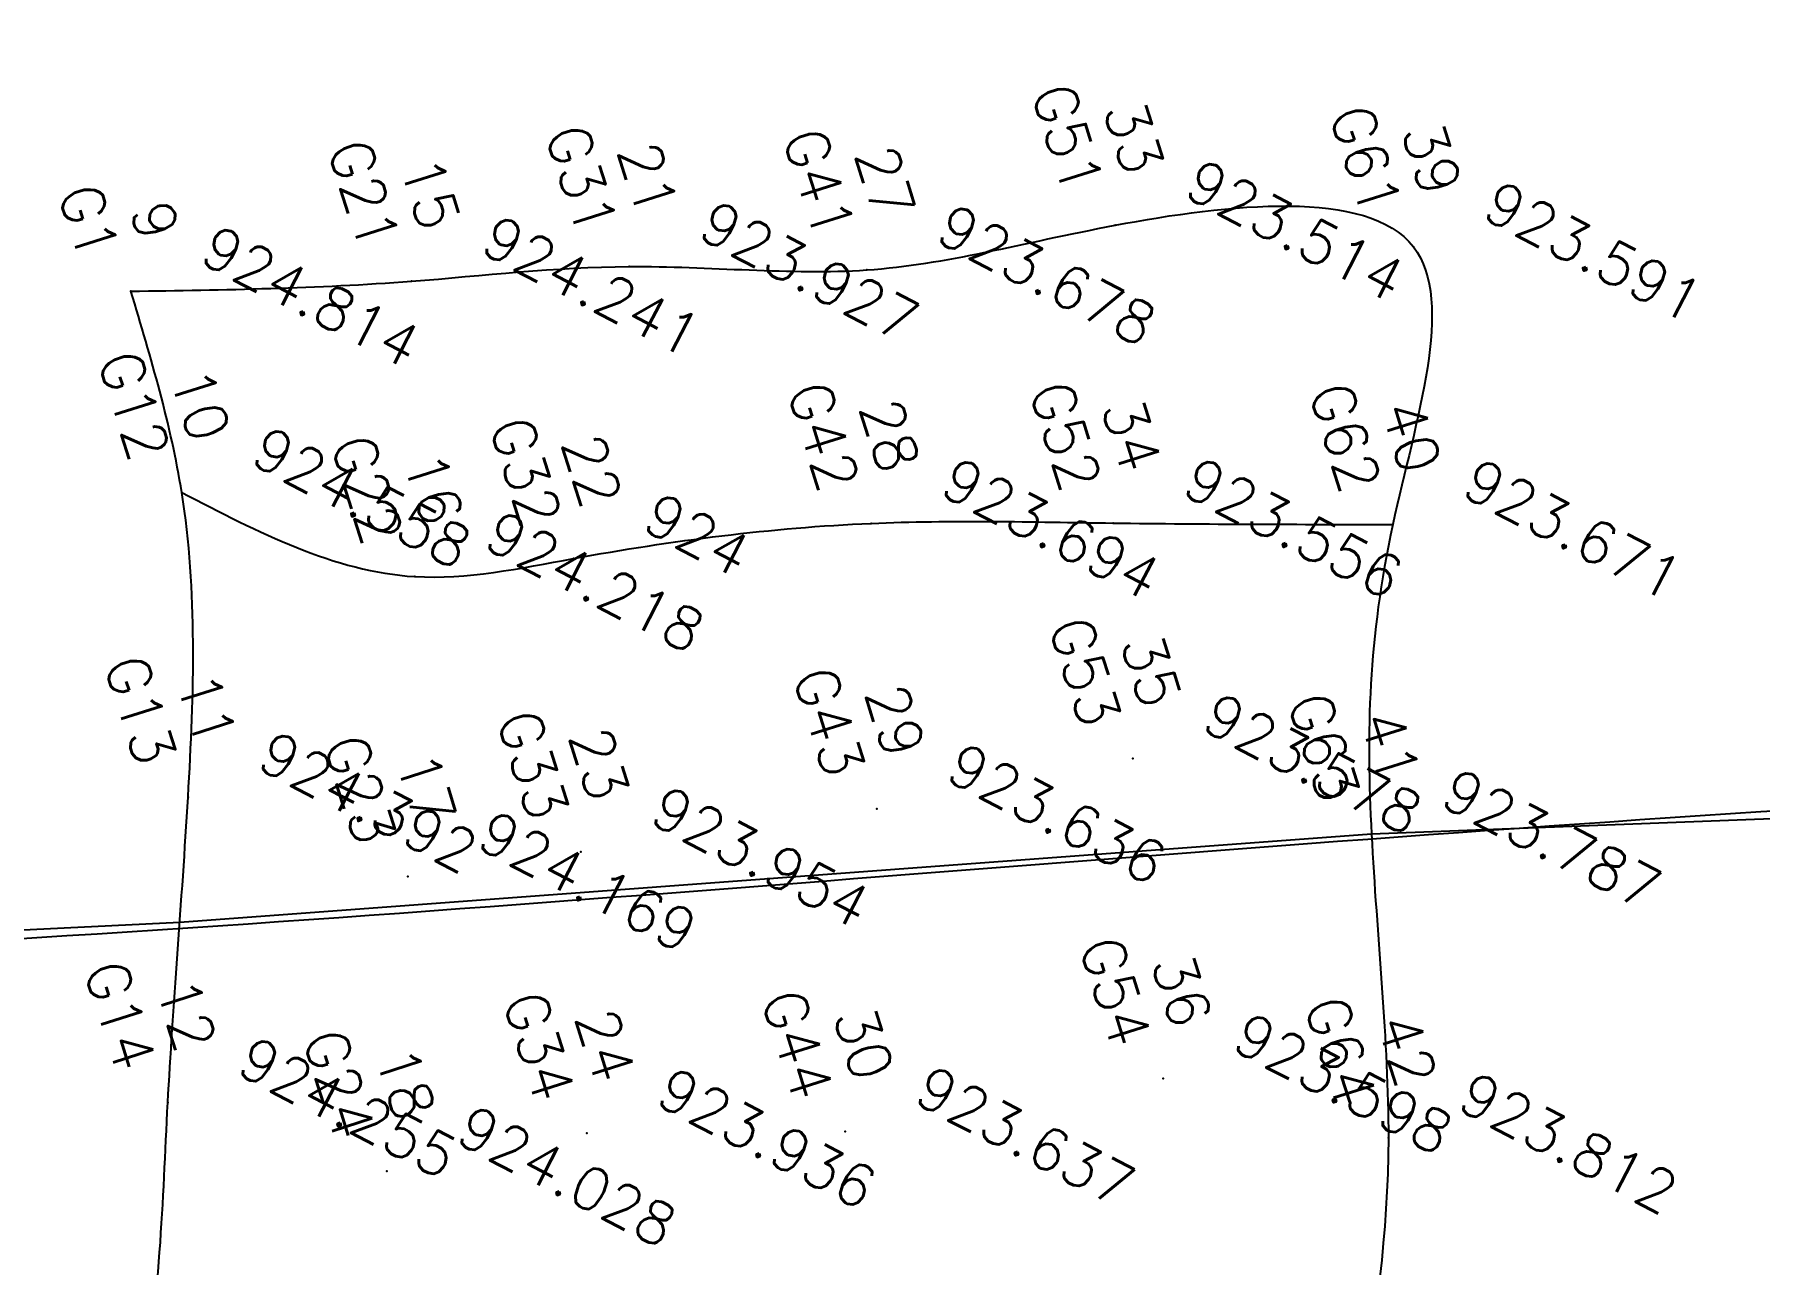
# Model space of a CAD drawing. Header units: millimetres. Extents: x 824502 to 1498685, y 1474633 to 1481826.
# Drawn here: x 1479298.4 to 1479430.4, y 1478454.1 to 1478548.3 of the extents above; entities that cross this region are included whole.
import ezdxf
from ezdxf.enums import TextEntityAlignment as Align

# ---------------------------------------------------------------- set-up
doc = ezdxf.new("R2010")
doc.units = ezdxf.units.MM
for name, color, linetype in [('Points', 7, 'Continuous'), ('Points-ELV', 6, 'Continuous'), ('Points-NUM', 4, 'Continuous'), ('Points-TXT', 3, 'Continuous')]:
    doc.layers.add(name, color=color, linetype=linetype)
doc.styles.add('ROMANS', font='romans.shx')

# ---------------------------------------------------------------- blocks, each defined once
blk = doc.blocks.new('POINTS')
at = {"layer": 'Points'}
blk.add_line((0, 0), (0, 0), dxfattribs=at)
blk.add_point((0, 0), dxfattribs=at)
at = {"layer": 'Points-ELV', "style": 'ROMANS'}
blk.add_attdef('ELEV', text='', height=1, rotation=45, dxfattribs=at).set_placement((0, 0), align=Align.BOTTOM_LEFT)
at = {"layer": 'Points-NUM', "style": 'ROMANS'}
blk.add_attdef('PTNUM', text='', height=1, dxfattribs=at).set_placement((0, 0), align=Align.BOTTOM_RIGHT)
at = {"layer": 'Points-TXT', "style": 'ROMANS'}
blk.add_attdef('DESC', text='', height=1, dxfattribs=at).set_placement((0, 0), align=Align.BOTTOM_RIGHT)

msp = doc.modelspace()

# ---------------------------------------------------------------- linework, layer by layer
at = {"color": 0}
msp.add_lwpolyline([(1480746.847, 1478573.166), (1480584.758, 1478542.724), (1480460.324, 1478548.08), (1480387.688, 1478520.003), (1480288.782, 1478446.309), (1480182.533, 1478486.447), (1479965.626, 1478478.688), (1479842.379, 1478518.948), (1479664.626, 1478493.642), (1479527.022, 1478491.918), (1479400.745, 1478487.045), (1479309.517, 1478480.299), (1479231.733, 1478476.426), (1479128.067, 1478476.359), (1479053.146, 1478472.394)], dxfattribs=at)
for points in [[(1479053.146, 1478472.394, 12010.774), (1479131.598, 1478476.438, 11982.219), (1479231.733, 1478476.426, 11956.996), (1479527.022, 1478491.918, 11913.086), (1479666.121, 1478493.858, 11875.155), (1479842.379, 1478518.948, 11820.59), (1479965.626, 1478478.688, 11807.96), (1480182.533, 1478486.447, 11798.725), (1480288.782, 1478446.309, 11802.91), (1480387.688, 1478520.003, 11813.9), (1480584.758, 1478542.724, 11915.966), (1480746.847, 1478573.166, 11985.357)], [(1479305.779, 1478528.641, 11945.541), (1479309.669, 1478513.223, 11942.235), (1479310.153, 1478489.902, 11940.091), (1479308.603, 1478466.505, 11938.322), (1479306.263, 1478441.192, 11936.694), (1479304.868, 1478411.952, 11934.951), (1479316.072, 1478418.925, 11932.652), (1479328.418, 1478415.354, 11930.314), (1479352.434, 1478413.945, 11928.971), (1479386.238, 1478408.142, 11928.946), (1479395.066, 1478390.346, 11930.702), (1479397.102, 1478416.321, 11929.565), (1479402.035, 1478463.789, 11932.6), (1479400.745, 1478487.045, 11932.278), (1479402.378, 1478510.78, 11930.779), (1479403.953, 1478532.044, 11929.746), (1479381.134, 1478533.696, 11928.752), (1479362.101, 1478530.275, 11930.87), (1479343.921, 1478530.536, 11934.086), (1479327.263, 1478529.411, 11938.141), (1479305.779, 1478528.641, 11945.541)]]:
    msp.add_spline(points, degree=3)
msp.add_open_spline([(1479309.669, 1478513.223, 11942.235), (1479315.513, 1478510.19, 11940.787), (1479325.119, 1478505.205, 11938.407), (1479343.173, 1478509.022, 11934.073), (1479360.807, 1478511.321, 11931.196), (1479381.924, 1478510.793, 11928.473), (1479395.256, 1478510.784, 11929.989), (1479402.378, 1478510.78, 11930.779)], degree=3, knots=[0, 0, 0, 0, 1.5076979, 2.4781782, 4.2817971, 5.7227096, 7.3844476, 7.3844476, 7.3844476, 7.3844476])

# ---------------------------------------------------------------- block references
at = {"layer": 'Points', "linetype": 'Continuous'}
ref = msp.add_blockref('POINTS', (1479381.134, 1478533.696, 11928.752), dxfattribs=dict(at, xscale=12.91481050348951, yscale=12.91481050348951, zscale=12.91481050348951, rotation=287.5583941117993))
ref.add_attrib('PTNUM', '33', dxfattribs={"layer": 'Points-NUM', "height": 3.2287, "rotation": 287.55839, "style": 'ROMANS'}).set_placement((1479380.929, 1478537.018, 11928.752), align=Align.BOTTOM_RIGHT)
ref.add_attrib('DESC', 'G51', dxfattribs={"layer": 'Points-TXT', "height": 3.2287, "rotation": 287.55839, "style": 'ROMANS'}).set_placement((1479376.312, 1478535.557, 11928.752), align=Align.BOTTOM_RIGHT)
ref.add_attrib('ELEV', '923.514', dxfattribs={"layer": 'Points-ELV', "height": 3.2287, "rotation": 332.55839, "style": 'ROMANS'}).set_placement((1479385.751, 1478535.157, 11928.752), align=Align.BOTTOM_LEFT)
ref = msp.add_blockref('POINTS', (1479381.134, 1478533.696, 11928.752), dxfattribs=dict(at, xscale=12.91481050348951, yscale=12.91481050348951, zscale=12.91481050348951, rotation=287.5583941117993))
ref.add_attrib('PTNUM', '33', dxfattribs={"layer": 'Points-NUM', "height": 3.2287, "rotation": 287.55839, "style": 'ROMANS'}).set_placement((1479380.929, 1478537.018, 11928.752), align=Align.BOTTOM_RIGHT)
ref.add_attrib('DESC', 'G51', dxfattribs={"layer": 'Points-TXT', "height": 3.2287, "rotation": 287.55839, "style": 'ROMANS'}).set_placement((1479376.312, 1478535.557, 11928.752), align=Align.BOTTOM_RIGHT)
ref.add_attrib('ELEV', '923.514', dxfattribs={"layer": 'Points-ELV', "height": 3.2287, "rotation": 332.55839, "style": 'ROMANS'}).set_placement((1479385.751, 1478535.157, 11928.752), align=Align.BOTTOM_LEFT)
ref = msp.add_blockref('POINTS', (1479403.953, 1478532.044, 11929.746), dxfattribs=dict(at, xscale=12.91481050348951, yscale=12.91481050348951, zscale=12.91481050348951, rotation=287.5583941117993))
ref.add_attrib('PTNUM', '39', dxfattribs={"layer": 'Points-NUM', "height": 3.2287, "rotation": 287.55839, "style": 'ROMANS'}).set_placement((1479403.749, 1478535.366, 11929.746), align=Align.BOTTOM_RIGHT)
ref.add_attrib('DESC', 'G61', dxfattribs={"layer": 'Points-TXT', "height": 3.2287, "rotation": 287.55839, "style": 'ROMANS'}).set_placement((1479399.131, 1478533.905, 11929.746), align=Align.BOTTOM_RIGHT)
ref.add_attrib('ELEV', '923.591', dxfattribs={"layer": 'Points-ELV', "height": 3.2287, "rotation": 332.55839, "style": 'ROMANS'}).set_placement((1479408.571, 1478533.505, 11929.746), align=Align.BOTTOM_LEFT)
ref = msp.add_blockref('POINTS', (1479403.953, 1478532.044, 11929.746), dxfattribs=dict(at, xscale=12.91481050348951, yscale=12.91481050348951, zscale=12.91481050348951, rotation=287.5583941117993))
ref.add_attrib('PTNUM', '39', dxfattribs={"layer": 'Points-NUM', "height": 3.2287, "rotation": 287.55839, "style": 'ROMANS'}).set_placement((1479403.749, 1478535.366, 11929.746), align=Align.BOTTOM_RIGHT)
ref.add_attrib('DESC', 'G61', dxfattribs={"layer": 'Points-TXT', "height": 3.2287, "rotation": 287.55839, "style": 'ROMANS'}).set_placement((1479399.131, 1478533.905, 11929.746), align=Align.BOTTOM_RIGHT)
ref.add_attrib('ELEV', '923.591', dxfattribs={"layer": 'Points-ELV', "height": 3.2287, "rotation": 332.55839, "style": 'ROMANS'}).set_placement((1479408.571, 1478533.505, 11929.746), align=Align.BOTTOM_LEFT)
ref = msp.add_blockref('POINTS', (1479343.921, 1478530.536, 11934.086), dxfattribs=dict(at, xscale=12.91481050348951, yscale=12.91481050348951, zscale=12.91481050348951, rotation=287.5583941117993))
ref.add_attrib('PTNUM', '21', dxfattribs={"layer": 'Points-NUM', "height": 3.2287, "rotation": 287.55839, "style": 'ROMANS'}).set_placement((1479343.716, 1478533.858, 11934.086), align=Align.BOTTOM_RIGHT)
ref.add_attrib('DESC', 'G31', dxfattribs={"layer": 'Points-TXT', "height": 3.2287, "rotation": 287.55839, "style": 'ROMANS'}).set_placement((1479339.099, 1478532.397, 11934.086), align=Align.BOTTOM_RIGHT)
ref.add_attrib('ELEV', '923.927', dxfattribs={"layer": 'Points-ELV', "height": 3.2287, "rotation": 332.55839, "style": 'ROMANS'}).set_placement((1479348.538, 1478531.997, 11934.086), align=Align.BOTTOM_LEFT)
ref = msp.add_blockref('POINTS', (1479343.921, 1478530.536, 11934.086), dxfattribs=dict(at, xscale=12.91481050348951, yscale=12.91481050348951, zscale=12.91481050348951, rotation=287.5583941117993))
ref.add_attrib('PTNUM', '21', dxfattribs={"layer": 'Points-NUM', "height": 3.2287, "rotation": 287.55839, "style": 'ROMANS'}).set_placement((1479343.716, 1478533.858, 11934.086), align=Align.BOTTOM_RIGHT)
ref.add_attrib('DESC', 'G31', dxfattribs={"layer": 'Points-TXT', "height": 3.2287, "rotation": 287.55839, "style": 'ROMANS'}).set_placement((1479339.099, 1478532.397, 11934.086), align=Align.BOTTOM_RIGHT)
ref.add_attrib('ELEV', '923.927', dxfattribs={"layer": 'Points-ELV', "height": 3.2287, "rotation": 332.55839, "style": 'ROMANS'}).set_placement((1479348.538, 1478531.997, 11934.086), align=Align.BOTTOM_LEFT)
ref = msp.add_blockref('POINTS', (1479362.101, 1478530.275, 11930.87), dxfattribs=dict(at, xscale=12.91481050348951, yscale=12.91481050348951, zscale=12.91481050348951, rotation=287.5583941117993))
ref.add_attrib('PTNUM', '27', dxfattribs={"layer": 'Points-NUM', "height": 3.2287, "rotation": 287.55839, "style": 'ROMANS'}).set_placement((1479361.896, 1478533.596, 11930.87), align=Align.BOTTOM_RIGHT)
ref.add_attrib('DESC', 'G41', dxfattribs={"layer": 'Points-TXT', "height": 3.2287, "rotation": 287.55839, "style": 'ROMANS'}).set_placement((1479357.279, 1478532.135, 11930.87), align=Align.BOTTOM_RIGHT)
ref.add_attrib('ELEV', '923.678', dxfattribs={"layer": 'Points-ELV', "height": 3.2287, "rotation": 332.55839, "style": 'ROMANS'}).set_placement((1479366.718, 1478531.736, 11930.87), align=Align.BOTTOM_LEFT)
ref = msp.add_blockref('POINTS', (1479362.101, 1478530.275, 11930.87), dxfattribs=dict(at, xscale=12.91481050348951, yscale=12.91481050348951, zscale=12.91481050348951, rotation=287.5583941117993))
ref.add_attrib('PTNUM', '27', dxfattribs={"layer": 'Points-NUM', "height": 3.2287, "rotation": 287.55839, "style": 'ROMANS'}).set_placement((1479361.896, 1478533.596, 11930.87), align=Align.BOTTOM_RIGHT)
ref.add_attrib('DESC', 'G41', dxfattribs={"layer": 'Points-TXT', "height": 3.2287, "rotation": 287.55839, "style": 'ROMANS'}).set_placement((1479357.279, 1478532.135, 11930.87), align=Align.BOTTOM_RIGHT)
ref.add_attrib('ELEV', '923.678', dxfattribs={"layer": 'Points-ELV', "height": 3.2287, "rotation": 332.55839, "style": 'ROMANS'}).set_placement((1479366.718, 1478531.736, 11930.87), align=Align.BOTTOM_LEFT)
ref = msp.add_blockref('POINTS', (1479327.263, 1478529.411, 11938.141), dxfattribs=dict(at, xscale=12.91481050348951, yscale=12.91481050348951, zscale=12.91481050348951, rotation=287.5583941117993))
ref.add_attrib('PTNUM', '15', dxfattribs={"layer": 'Points-NUM', "height": 3.2287, "rotation": 287.55839, "style": 'ROMANS'}).set_placement((1479327.059, 1478532.732, 11938.141), align=Align.BOTTOM_RIGHT)
ref.add_attrib('DESC', 'G21', dxfattribs={"layer": 'Points-TXT', "height": 3.2287, "rotation": 287.55839, "style": 'ROMANS'}).set_placement((1479322.441, 1478531.271, 11938.141), align=Align.BOTTOM_RIGHT)
ref.add_attrib('ELEV', '924.241', dxfattribs={"layer": 'Points-ELV', "height": 3.2287, "rotation": 332.55839, "style": 'ROMANS'}).set_placement((1479331.881, 1478530.872, 11938.141), align=Align.BOTTOM_LEFT)
ref = msp.add_blockref('POINTS', (1479327.263, 1478529.411, 11938.141), dxfattribs=dict(at, xscale=12.91481050348951, yscale=12.91481050348951, zscale=12.91481050348951, rotation=287.5583941117993))
ref.add_attrib('PTNUM', '15', dxfattribs={"layer": 'Points-NUM', "height": 3.2287, "rotation": 287.55839, "style": 'ROMANS'}).set_placement((1479327.059, 1478532.732, 11938.141), align=Align.BOTTOM_RIGHT)
ref.add_attrib('DESC', 'G21', dxfattribs={"layer": 'Points-TXT', "height": 3.2287, "rotation": 287.55839, "style": 'ROMANS'}).set_placement((1479322.441, 1478531.271, 11938.141), align=Align.BOTTOM_RIGHT)
ref.add_attrib('ELEV', '924.241', dxfattribs={"layer": 'Points-ELV', "height": 3.2287, "rotation": 332.55839, "style": 'ROMANS'}).set_placement((1479331.881, 1478530.872, 11938.141), align=Align.BOTTOM_LEFT)
ref = msp.add_blockref('POINTS', (1479305.779, 1478528.641, 11945.541), dxfattribs=dict(at, xscale=12.91481050348951, yscale=12.91481050348951, zscale=12.91481050348951, rotation=287.5583941117993))
ref.add_attrib('PTNUM', '9', dxfattribs={"layer": 'Points-NUM', "height": 3.229, "rotation": 287.55839, "style": 'ROMANS'}).set_placement((1479305.575, 1478531.962, 11945.541), align=Align.BOTTOM_RIGHT)
ref.add_attrib('DESC', 'G1', dxfattribs={"layer": 'Points-TXT', "height": 3.2287, "rotation": 287.55839, "style": 'ROMANS'}).set_placement((1479300.957, 1478530.501, 11945.541), align=Align.BOTTOM_RIGHT)
ref.add_attrib('ELEV', '924.814', dxfattribs={"layer": 'Points-ELV', "height": 3.2287, "rotation": 332.55839, "style": 'ROMANS'}).set_placement((1479310.397, 1478530.102, 11945.541), align=Align.BOTTOM_LEFT)
ref = msp.add_blockref('POINTS', (1479305.779, 1478528.641, 11945.541), dxfattribs=dict(at, xscale=12.91481050348951, yscale=12.91481050348951, zscale=12.91481050348951, rotation=287.5583941117993))
ref.add_attrib('PTNUM', '9', dxfattribs={"layer": 'Points-NUM', "height": 3.229, "rotation": 287.55839, "style": 'ROMANS'}).set_placement((1479305.575, 1478531.962, 11945.541), align=Align.BOTTOM_RIGHT)
ref.add_attrib('DESC', 'G1', dxfattribs={"layer": 'Points-TXT', "height": 3.2287, "rotation": 287.55839, "style": 'ROMANS'}).set_placement((1479300.957, 1478530.501, 11945.541), align=Align.BOTTOM_RIGHT)
ref.add_attrib('ELEV', '924.814', dxfattribs={"layer": 'Points-ELV', "height": 3.2287, "rotation": 332.55839, "style": 'ROMANS'}).set_placement((1479310.397, 1478530.102, 11945.541), align=Align.BOTTOM_LEFT)
ref = msp.add_blockref('POINTS', (1479309.669, 1478513.223, 11942.235), dxfattribs=dict(at, xscale=12.91481050348951, yscale=12.91481050348951, zscale=12.91481050348951, rotation=287.5583941117993))
ref.add_attrib('PTNUM', '10', dxfattribs={"layer": 'Points-NUM', "height": 3.2287, "rotation": 287.55839, "style": 'ROMANS'}).set_placement((1479309.464, 1478516.545, 11942.235), align=Align.BOTTOM_RIGHT)
ref.add_attrib('DESC', 'G12', dxfattribs={"layer": 'Points-TXT', "height": 3.2287, "rotation": 287.55839, "style": 'ROMANS'}).set_placement((1479304.847, 1478515.084, 11942.235), align=Align.BOTTOM_RIGHT)
ref.add_attrib('ELEV', '924.558', dxfattribs={"layer": 'Points-ELV', "height": 3.2287, "rotation": 332.55839, "style": 'ROMANS'}).set_placement((1479314.286, 1478514.684, 11942.235), align=Align.BOTTOM_LEFT)
ref = msp.add_blockref('POINTS', (1479309.669, 1478513.223, 11942.235), dxfattribs=dict(at, xscale=12.91481050348951, yscale=12.91481050348951, zscale=12.91481050348951, rotation=287.5583941117993))
ref.add_attrib('PTNUM', '10', dxfattribs={"layer": 'Points-NUM', "height": 3.2287, "rotation": 287.55839, "style": 'ROMANS'}).set_placement((1479309.464, 1478516.545, 11942.235), align=Align.BOTTOM_RIGHT)
ref.add_attrib('DESC', 'G12', dxfattribs={"layer": 'Points-TXT', "height": 3.2287, "rotation": 287.55839, "style": 'ROMANS'}).set_placement((1479304.847, 1478515.084, 11942.235), align=Align.BOTTOM_RIGHT)
ref.add_attrib('ELEV', '924.558', dxfattribs={"layer": 'Points-ELV', "height": 3.2287, "rotation": 332.55839, "style": 'ROMANS'}).set_placement((1479314.286, 1478514.684, 11942.235), align=Align.BOTTOM_LEFT)
ref = msp.add_blockref('POINTS', (1479362.445, 1478510.864, 11931.076), dxfattribs=dict(at, xscale=12.91481050348951, yscale=12.91481050348951, zscale=12.91481050348951, rotation=287.5583941117993))
ref.add_attrib('PTNUM', '28', dxfattribs={"layer": 'Points-NUM', "height": 3.2287, "rotation": 287.55839, "style": 'ROMANS'}).set_placement((1479362.241, 1478514.186, 11931.076), align=Align.BOTTOM_RIGHT)
ref.add_attrib('DESC', 'G42', dxfattribs={"layer": 'Points-TXT', "height": 3.2287, "rotation": 287.55839, "style": 'ROMANS'}).set_placement((1479357.623, 1478512.725, 11931.076), align=Align.BOTTOM_RIGHT)
ref.add_attrib('ELEV', '923.694', dxfattribs={"layer": 'Points-ELV', "height": 3.2287, "rotation": 332.55839, "style": 'ROMANS'}).set_placement((1479367.063, 1478512.325, 11931.076), align=Align.BOTTOM_LEFT)
ref = msp.add_blockref('POINTS', (1479362.445, 1478510.864, 11931.076), dxfattribs=dict(at, xscale=12.91481050348951, yscale=12.91481050348951, zscale=12.91481050348951, rotation=287.5583941117993))
ref.add_attrib('PTNUM', '28', dxfattribs={"layer": 'Points-NUM', "height": 3.2287, "rotation": 287.55839, "style": 'ROMANS'}).set_placement((1479362.241, 1478514.186, 11931.076), align=Align.BOTTOM_RIGHT)
ref.add_attrib('DESC', 'G42', dxfattribs={"layer": 'Points-TXT', "height": 3.2287, "rotation": 287.55839, "style": 'ROMANS'}).set_placement((1479357.623, 1478512.725, 11931.076), align=Align.BOTTOM_RIGHT)
ref.add_attrib('ELEV', '923.694', dxfattribs={"layer": 'Points-ELV', "height": 3.2287, "rotation": 332.55839, "style": 'ROMANS'}).set_placement((1479367.063, 1478512.325, 11931.076), align=Align.BOTTOM_LEFT)
ref = msp.add_blockref('POINTS', (1479380.969, 1478510.887, 11929.294), dxfattribs=dict(at, xscale=12.91481050348951, yscale=12.91481050348951, zscale=12.91481050348951, rotation=287.5583941117993))
ref.add_attrib('PTNUM', '34', dxfattribs={"layer": 'Points-NUM', "height": 3.2287, "rotation": 287.55839, "style": 'ROMANS'}).set_placement((1479380.764, 1478514.208, 11929.294), align=Align.BOTTOM_RIGHT)
ref.add_attrib('DESC', 'G52', dxfattribs={"layer": 'Points-TXT', "height": 3.2287, "rotation": 287.55839, "style": 'ROMANS'}).set_placement((1479376.147, 1478512.747, 11929.294), align=Align.BOTTOM_RIGHT)
ref.add_attrib('ELEV', '923.556', dxfattribs={"layer": 'Points-ELV', "height": 3.2287, "rotation": 332.55839, "style": 'ROMANS'}).set_placement((1479385.586, 1478512.348, 11929.294), align=Align.BOTTOM_LEFT)
ref = msp.add_blockref('POINTS', (1479380.969, 1478510.887, 11929.294), dxfattribs=dict(at, xscale=12.91481050348951, yscale=12.91481050348951, zscale=12.91481050348951, rotation=287.5583941117993))
ref.add_attrib('PTNUM', '34', dxfattribs={"layer": 'Points-NUM', "height": 3.2287, "rotation": 287.55839, "style": 'ROMANS'}).set_placement((1479380.764, 1478514.208, 11929.294), align=Align.BOTTOM_RIGHT)
ref.add_attrib('DESC', 'G52', dxfattribs={"layer": 'Points-TXT', "height": 3.2287, "rotation": 287.55839, "style": 'ROMANS'}).set_placement((1479376.147, 1478512.747, 11929.294), align=Align.BOTTOM_RIGHT)
ref.add_attrib('ELEV', '923.556', dxfattribs={"layer": 'Points-ELV', "height": 3.2287, "rotation": 332.55839, "style": 'ROMANS'}).set_placement((1479385.586, 1478512.348, 11929.294), align=Align.BOTTOM_LEFT)
ref = msp.add_blockref('POINTS', (1479402.378, 1478510.78, 11930.779), dxfattribs=dict(at, xscale=12.91481050348951, yscale=12.91481050348951, zscale=12.91481050348951, rotation=287.5583941117993))
ref.add_attrib('PTNUM', '40', dxfattribs={"layer": 'Points-NUM', "height": 3.2287, "rotation": 287.55839, "style": 'ROMANS'}).set_placement((1479402.174, 1478514.101, 11930.779), align=Align.BOTTOM_RIGHT)
ref.add_attrib('DESC', 'G62', dxfattribs={"layer": 'Points-TXT', "height": 3.2287, "rotation": 287.55839, "style": 'ROMANS'}).set_placement((1479397.556, 1478512.64, 11930.779), align=Align.BOTTOM_RIGHT)
ref.add_attrib('ELEV', '923.671', dxfattribs={"layer": 'Points-ELV', "height": 3.2287, "rotation": 332.55839, "style": 'ROMANS'}).set_placement((1479406.995, 1478512.241, 11930.779), align=Align.BOTTOM_LEFT)
ref = msp.add_blockref('POINTS', (1479402.378, 1478510.78, 11930.779), dxfattribs=dict(at, xscale=12.91481050348951, yscale=12.91481050348951, zscale=12.91481050348951, rotation=287.5583941117993))
ref.add_attrib('PTNUM', '40', dxfattribs={"layer": 'Points-NUM', "height": 3.2287, "rotation": 287.55839, "style": 'ROMANS'}).set_placement((1479402.174, 1478514.101, 11930.779), align=Align.BOTTOM_RIGHT)
ref.add_attrib('DESC', 'G62', dxfattribs={"layer": 'Points-TXT', "height": 3.2287, "rotation": 287.55839, "style": 'ROMANS'}).set_placement((1479397.556, 1478512.64, 11930.779), align=Align.BOTTOM_RIGHT)
ref.add_attrib('ELEV', '923.671', dxfattribs={"layer": 'Points-ELV', "height": 3.2287, "rotation": 332.55839, "style": 'ROMANS'}).set_placement((1479406.995, 1478512.241, 11930.779), align=Align.BOTTOM_LEFT)
ref = msp.add_blockref('POINTS', (1479339.649, 1478508.161, 11935.028), dxfattribs=dict(at, xscale=12.91481050348951, yscale=12.91481050348951, zscale=12.91481050348951, rotation=287.5583941117993))
ref.add_attrib('PTNUM', '22', dxfattribs={"layer": 'Points-NUM', "height": 3.2287, "rotation": 287.55839, "style": 'ROMANS'}).set_placement((1479339.445, 1478511.483, 11935.028), align=Align.BOTTOM_RIGHT)
ref.add_attrib('DESC', 'G32', dxfattribs={"layer": 'Points-TXT', "height": 3.2287, "rotation": 287.55839, "style": 'ROMANS'}).set_placement((1479334.827, 1478510.022, 11935.028), align=Align.BOTTOM_RIGHT)
ref.add_attrib('ELEV', '924', dxfattribs={"layer": 'Points-ELV', "height": 3.2287, "rotation": 332.55839, "style": 'ROMANS'}).set_placement((1479344.266, 1478509.622, 11935.028), align=Align.BOTTOM_LEFT)
ref = msp.add_blockref('POINTS', (1479339.649, 1478508.161, 11935.028), dxfattribs=dict(at, xscale=12.91481050348951, yscale=12.91481050348951, zscale=12.91481050348951, rotation=287.5583941117993))
ref.add_attrib('PTNUM', '22', dxfattribs={"layer": 'Points-NUM', "height": 3.2287, "rotation": 287.55839, "style": 'ROMANS'}).set_placement((1479339.445, 1478511.483, 11935.028), align=Align.BOTTOM_RIGHT)
ref.add_attrib('DESC', 'G32', dxfattribs={"layer": 'Points-TXT', "height": 3.2287, "rotation": 287.55839, "style": 'ROMANS'}).set_placement((1479334.827, 1478510.022, 11935.028), align=Align.BOTTOM_RIGHT)
ref.add_attrib('ELEV', '924', dxfattribs={"layer": 'Points-ELV', "height": 3.2287, "rotation": 332.55839, "style": 'ROMANS'}).set_placement((1479344.266, 1478509.622, 11935.028), align=Align.BOTTOM_LEFT)
ref = msp.add_blockref('POINTS', (1479327.513, 1478506.787, 11937.844), dxfattribs=dict(at, xscale=12.91481050348951, yscale=12.91481050348951, zscale=12.91481050348951, rotation=287.5583941117993))
ref.add_attrib('PTNUM', '16', dxfattribs={"layer": 'Points-NUM', "height": 3.2287, "rotation": 287.55839, "style": 'ROMANS'}).set_placement((1479327.309, 1478510.109, 11937.844), align=Align.BOTTOM_RIGHT)
ref.add_attrib('DESC', 'G22', dxfattribs={"layer": 'Points-TXT', "height": 3.2287, "rotation": 287.55839, "style": 'ROMANS'}).set_placement((1479322.692, 1478508.648, 11937.844), align=Align.BOTTOM_RIGHT)
ref.add_attrib('ELEV', '924.218', dxfattribs={"layer": 'Points-ELV', "height": 3.2287, "rotation": 332.55839, "style": 'ROMANS'}).set_placement((1479332.131, 1478508.248, 11937.844), align=Align.BOTTOM_LEFT)
ref = msp.add_blockref('POINTS', (1479327.513, 1478506.787, 11937.844), dxfattribs=dict(at, xscale=12.91481050348951, yscale=12.91481050348951, zscale=12.91481050348951, rotation=287.5583941117993))
ref.add_attrib('PTNUM', '16', dxfattribs={"layer": 'Points-NUM', "height": 3.2287, "rotation": 287.55839, "style": 'ROMANS'}).set_placement((1479327.309, 1478510.109, 11937.844), align=Align.BOTTOM_RIGHT)
ref.add_attrib('DESC', 'G22', dxfattribs={"layer": 'Points-TXT', "height": 3.2287, "rotation": 287.55839, "style": 'ROMANS'}).set_placement((1479322.692, 1478508.648, 11937.844), align=Align.BOTTOM_RIGHT)
ref.add_attrib('ELEV', '924.218', dxfattribs={"layer": 'Points-ELV', "height": 3.2287, "rotation": 332.55839, "style": 'ROMANS'}).set_placement((1479332.131, 1478508.248, 11937.844), align=Align.BOTTOM_LEFT)
ref = msp.add_blockref('POINTS', (1479382.465, 1478492.843, 11929.578), dxfattribs=dict(at, xscale=12.91481050348951, yscale=12.91481050348951, zscale=12.91481050348951, rotation=287.5583941117993))
ref.add_attrib('PTNUM', '35', dxfattribs={"layer": 'Points-NUM', "height": 3.2287, "rotation": 287.55839, "style": 'ROMANS'}).set_placement((1479382.261, 1478496.165, 11929.578), align=Align.BOTTOM_RIGHT)
ref.add_attrib('DESC', 'G53', dxfattribs={"layer": 'Points-TXT', "height": 3.2287, "rotation": 287.55839, "style": 'ROMANS'}).set_placement((1479377.643, 1478494.704, 11929.578), align=Align.BOTTOM_RIGHT)
ref.add_attrib('ELEV', '923.578', dxfattribs={"layer": 'Points-ELV', "height": 3.2287, "rotation": 332.55839, "style": 'ROMANS'}).set_placement((1479387.083, 1478494.304, 11929.578), align=Align.BOTTOM_LEFT)
ref = msp.add_blockref('POINTS', (1479382.465, 1478492.843, 11929.578), dxfattribs=dict(at, xscale=12.91481050348951, yscale=12.91481050348951, zscale=12.91481050348951, rotation=287.5583941117993))
ref.add_attrib('PTNUM', '35', dxfattribs={"layer": 'Points-NUM', "height": 3.2287, "rotation": 287.55839, "style": 'ROMANS'}).set_placement((1479382.261, 1478496.165, 11929.578), align=Align.BOTTOM_RIGHT)
ref.add_attrib('DESC', 'G53', dxfattribs={"layer": 'Points-TXT', "height": 3.2287, "rotation": 287.55839, "style": 'ROMANS'}).set_placement((1479377.643, 1478494.704, 11929.578), align=Align.BOTTOM_RIGHT)
ref.add_attrib('ELEV', '923.578', dxfattribs={"layer": 'Points-ELV', "height": 3.2287, "rotation": 332.55839, "style": 'ROMANS'}).set_placement((1479387.083, 1478494.304, 11929.578), align=Align.BOTTOM_LEFT)
ref = msp.add_blockref('POINTS', (1479310.153, 1478489.902, 11940.091), dxfattribs=dict(at, xscale=12.91481050348951, yscale=12.91481050348951, zscale=12.91481050348951, rotation=287.5583941117993))
ref.add_attrib('PTNUM', '11', dxfattribs={"layer": 'Points-NUM', "height": 3.2287, "rotation": 287.55839, "style": 'ROMANS'}).set_placement((1479309.949, 1478493.223, 11940.091), align=Align.BOTTOM_RIGHT)
ref.add_attrib('DESC', 'G13', dxfattribs={"layer": 'Points-TXT', "height": 3.2287, "rotation": 287.55839, "style": 'ROMANS'}).set_placement((1479305.331, 1478491.762, 11940.091), align=Align.BOTTOM_RIGHT)
ref.add_attrib('ELEV', '924.392', dxfattribs={"layer": 'Points-ELV', "height": 3.2287, "rotation": 332.55839, "style": 'ROMANS'}).set_placement((1479314.771, 1478491.363, 11940.091), align=Align.BOTTOM_LEFT)
ref = msp.add_blockref('POINTS', (1479310.153, 1478489.902, 11940.091), dxfattribs=dict(at, xscale=12.91481050348951, yscale=12.91481050348951, zscale=12.91481050348951, rotation=287.5583941117993))
ref.add_attrib('PTNUM', '11', dxfattribs={"layer": 'Points-NUM', "height": 3.2287, "rotation": 287.55839, "style": 'ROMANS'}).set_placement((1479309.949, 1478493.223, 11940.091), align=Align.BOTTOM_RIGHT)
ref.add_attrib('DESC', 'G13', dxfattribs={"layer": 'Points-TXT', "height": 3.2287, "rotation": 287.55839, "style": 'ROMANS'}).set_placement((1479305.331, 1478491.762, 11940.091), align=Align.BOTTOM_RIGHT)
ref.add_attrib('ELEV', '924.392', dxfattribs={"layer": 'Points-ELV', "height": 3.2287, "rotation": 332.55839, "style": 'ROMANS'}).set_placement((1479314.771, 1478491.363, 11940.091), align=Align.BOTTOM_LEFT)
ref = msp.add_blockref('POINTS', (1479362.874, 1478489.001, 11930.327), dxfattribs=dict(at, xscale=12.91481050348951, yscale=12.91481050348951, zscale=12.91481050348951, rotation=287.5583941117993))
ref.add_attrib('PTNUM', '29', dxfattribs={"layer": 'Points-NUM', "height": 3.2287, "rotation": 287.55839, "style": 'ROMANS'}).set_placement((1479362.67, 1478492.323, 11930.327), align=Align.BOTTOM_RIGHT)
ref.add_attrib('DESC', 'G43', dxfattribs={"layer": 'Points-TXT', "height": 3.2287, "rotation": 287.55839, "style": 'ROMANS'}).set_placement((1479358.053, 1478490.862, 11930.327), align=Align.BOTTOM_RIGHT)
ref.add_attrib('ELEV', '923.636', dxfattribs={"layer": 'Points-ELV', "height": 3.2287, "rotation": 332.55839, "style": 'ROMANS'}).set_placement((1479367.492, 1478490.462, 11930.327), align=Align.BOTTOM_LEFT)
ref = msp.add_blockref('POINTS', (1479362.874, 1478489.001, 11930.327), dxfattribs=dict(at, xscale=12.91481050348951, yscale=12.91481050348951, zscale=12.91481050348951, rotation=287.5583941117993))
ref.add_attrib('PTNUM', '29', dxfattribs={"layer": 'Points-NUM', "height": 3.2287, "rotation": 287.55839, "style": 'ROMANS'}).set_placement((1479362.67, 1478492.323, 11930.327), align=Align.BOTTOM_RIGHT)
ref.add_attrib('DESC', 'G43', dxfattribs={"layer": 'Points-TXT', "height": 3.2287, "rotation": 287.55839, "style": 'ROMANS'}).set_placement((1479358.053, 1478490.862, 11930.327), align=Align.BOTTOM_RIGHT)
ref.add_attrib('ELEV', '923.636', dxfattribs={"layer": 'Points-ELV', "height": 3.2287, "rotation": 332.55839, "style": 'ROMANS'}).set_placement((1479367.492, 1478490.462, 11930.327), align=Align.BOTTOM_LEFT)
ref = msp.add_blockref('POINTS', (1479400.745, 1478487.045, 11932.278), dxfattribs=dict(at, xscale=12.91481050348951, yscale=12.91481050348951, zscale=12.91481050348951, rotation=287.5583941117993))
ref.add_attrib('PTNUM', '41', dxfattribs={"layer": 'Points-NUM', "height": 3.2287, "rotation": 287.55839, "style": 'ROMANS'}).set_placement((1479400.54, 1478490.367, 11932.278), align=Align.BOTTOM_RIGHT)
ref.add_attrib('DESC', 'G63', dxfattribs={"layer": 'Points-TXT', "height": 3.2287, "rotation": 287.55839, "style": 'ROMANS'}).set_placement((1479395.923, 1478488.906, 11932.278), align=Align.BOTTOM_RIGHT)
ref.add_attrib('ELEV', '923.787', dxfattribs={"layer": 'Points-ELV', "height": 3.2287, "rotation": 332.55839, "style": 'ROMANS'}).set_placement((1479405.362, 1478488.506, 11932.278), align=Align.BOTTOM_LEFT)
ref = msp.add_blockref('POINTS', (1479400.745, 1478487.045, 11932.278), dxfattribs=dict(at, xscale=12.91481050348951, yscale=12.91481050348951, zscale=12.91481050348951, rotation=287.5583941117993))
ref.add_attrib('PTNUM', '41', dxfattribs={"layer": 'Points-NUM', "height": 3.2287, "rotation": 287.55839, "style": 'ROMANS'}).set_placement((1479400.54, 1478490.367, 11932.278), align=Align.BOTTOM_RIGHT)
ref.add_attrib('DESC', 'G63', dxfattribs={"layer": 'Points-TXT', "height": 3.2287, "rotation": 287.55839, "style": 'ROMANS'}).set_placement((1479395.923, 1478488.906, 11932.278), align=Align.BOTTOM_RIGHT)
ref.add_attrib('ELEV', '923.787', dxfattribs={"layer": 'Points-ELV', "height": 3.2287, "rotation": 332.55839, "style": 'ROMANS'}).set_placement((1479405.362, 1478488.506, 11932.278), align=Align.BOTTOM_LEFT)
ref = msp.add_blockref('POINTS', (1479340.212, 1478485.704, 11934.434), dxfattribs=dict(at, xscale=12.91481050348951, yscale=12.91481050348951, zscale=12.91481050348951, rotation=287.5583941117993))
ref.add_attrib('PTNUM', '23', dxfattribs={"layer": 'Points-NUM', "height": 3.2287, "rotation": 287.55839, "style": 'ROMANS'}).set_placement((1479340.008, 1478489.026, 11934.434), align=Align.BOTTOM_RIGHT)
ref.add_attrib('DESC', 'G33', dxfattribs={"layer": 'Points-TXT', "height": 3.2287, "rotation": 287.55839, "style": 'ROMANS'}).set_placement((1479335.39, 1478487.565, 11934.434), align=Align.BOTTOM_RIGHT)
ref.add_attrib('ELEV', '923.954', dxfattribs={"layer": 'Points-ELV', "height": 3.2287, "rotation": 332.55839, "style": 'ROMANS'}).set_placement((1479344.83, 1478487.165, 11934.434), align=Align.BOTTOM_LEFT)
ref = msp.add_blockref('POINTS', (1479340.212, 1478485.704, 11934.434), dxfattribs=dict(at, xscale=12.91481050348951, yscale=12.91481050348951, zscale=12.91481050348951, rotation=287.5583941117993))
ref.add_attrib('PTNUM', '23', dxfattribs={"layer": 'Points-NUM', "height": 3.2287, "rotation": 287.55839, "style": 'ROMANS'}).set_placement((1479340.008, 1478489.026, 11934.434), align=Align.BOTTOM_RIGHT)
ref.add_attrib('DESC', 'G33', dxfattribs={"layer": 'Points-TXT', "height": 3.2287, "rotation": 287.55839, "style": 'ROMANS'}).set_placement((1479335.39, 1478487.565, 11934.434), align=Align.BOTTOM_RIGHT)
ref.add_attrib('ELEV', '923.954', dxfattribs={"layer": 'Points-ELV', "height": 3.2287, "rotation": 332.55839, "style": 'ROMANS'}).set_placement((1479344.83, 1478487.165, 11934.434), align=Align.BOTTOM_LEFT)
ref = msp.add_blockref('POINTS', (1479326.966, 1478483.816, 11937.211), dxfattribs=dict(at, xscale=12.91481050348951, yscale=12.91481050348951, zscale=12.91481050348951, rotation=287.5583941117993))
ref.add_attrib('PTNUM', '17', dxfattribs={"layer": 'Points-NUM', "height": 3.2287, "rotation": 287.55839, "style": 'ROMANS'}).set_placement((1479326.761, 1478487.138, 11937.211), align=Align.BOTTOM_RIGHT)
ref.add_attrib('DESC', 'G23', dxfattribs={"layer": 'Points-TXT', "height": 3.2287, "rotation": 287.55839, "style": 'ROMANS'}).set_placement((1479322.144, 1478485.677, 11937.211), align=Align.BOTTOM_RIGHT)
ref.add_attrib('ELEV', '924.169', dxfattribs={"layer": 'Points-ELV', "height": 3.2287, "rotation": 332.55839, "style": 'ROMANS'}).set_placement((1479331.583, 1478485.277, 11937.211), align=Align.BOTTOM_LEFT)
ref = msp.add_blockref('POINTS', (1479326.966, 1478483.816, 11937.211), dxfattribs=dict(at, xscale=12.91481050348951, yscale=12.91481050348951, zscale=12.91481050348951, rotation=287.5583941117993))
ref.add_attrib('PTNUM', '17', dxfattribs={"layer": 'Points-NUM', "height": 3.2287, "rotation": 287.55839, "style": 'ROMANS'}).set_placement((1479326.761, 1478487.138, 11937.211), align=Align.BOTTOM_RIGHT)
ref.add_attrib('DESC', 'G23', dxfattribs={"layer": 'Points-TXT', "height": 3.2287, "rotation": 287.55839, "style": 'ROMANS'}).set_placement((1479322.144, 1478485.677, 11937.211), align=Align.BOTTOM_RIGHT)
ref.add_attrib('ELEV', '924.169', dxfattribs={"layer": 'Points-ELV', "height": 3.2287, "rotation": 332.55839, "style": 'ROMANS'}).set_placement((1479331.583, 1478485.277, 11937.211), align=Align.BOTTOM_LEFT)
ref = msp.add_blockref('POINTS', (1479384.798, 1478468.345, 11929.837), dxfattribs=dict(at, xscale=12.91481050348951, yscale=12.91481050348951, zscale=12.91481050348951, rotation=287.5583941117993))
ref.add_attrib('PTNUM', '36', dxfattribs={"layer": 'Points-NUM', "height": 3.2287, "rotation": 287.55839, "style": 'ROMANS'}).set_placement((1479384.594, 1478471.667, 11929.837), align=Align.BOTTOM_RIGHT)
ref.add_attrib('DESC', 'G54', dxfattribs={"layer": 'Points-TXT', "height": 3.2287, "rotation": 287.55839, "style": 'ROMANS'}).set_placement((1479379.977, 1478470.206, 11929.837), align=Align.BOTTOM_RIGHT)
ref.add_attrib('ELEV', '923.598', dxfattribs={"layer": 'Points-ELV', "height": 3.2287, "rotation": 332.55839, "style": 'ROMANS'}).set_placement((1479389.416, 1478469.806, 11929.837), align=Align.BOTTOM_LEFT)
ref = msp.add_blockref('POINTS', (1479384.798, 1478468.345, 11929.837), dxfattribs=dict(at, xscale=12.91481050348951, yscale=12.91481050348951, zscale=12.91481050348951, rotation=287.5583941117993))
ref.add_attrib('PTNUM', '36', dxfattribs={"layer": 'Points-NUM', "height": 3.2287, "rotation": 287.55839, "style": 'ROMANS'}).set_placement((1479384.594, 1478471.667, 11929.837), align=Align.BOTTOM_RIGHT)
ref.add_attrib('DESC', 'G54', dxfattribs={"layer": 'Points-TXT', "height": 3.2287, "rotation": 287.55839, "style": 'ROMANS'}).set_placement((1479379.977, 1478470.206, 11929.837), align=Align.BOTTOM_RIGHT)
ref.add_attrib('ELEV', '923.598', dxfattribs={"layer": 'Points-ELV', "height": 3.2287, "rotation": 332.55839, "style": 'ROMANS'}).set_placement((1479389.416, 1478469.806, 11929.837), align=Align.BOTTOM_LEFT)
ref = msp.add_blockref('POINTS', (1479308.603, 1478466.505, 11938.322), dxfattribs=dict(at, xscale=12.91481050348951, yscale=12.91481050348951, zscale=12.91481050348951, rotation=287.5583941117993))
ref.add_attrib('PTNUM', '12', dxfattribs={"layer": 'Points-NUM', "height": 3.2287, "rotation": 287.55839, "style": 'ROMANS'}).set_placement((1479308.398, 1478469.827, 11938.322), align=Align.BOTTOM_RIGHT)
ref.add_attrib('DESC', 'G14', dxfattribs={"layer": 'Points-TXT', "height": 3.2287, "rotation": 287.55839, "style": 'ROMANS'}).set_placement((1479303.781, 1478468.366, 11938.322), align=Align.BOTTOM_RIGHT)
ref.add_attrib('ELEV', '924.255', dxfattribs={"layer": 'Points-ELV', "height": 3.2287, "rotation": 332.55839, "style": 'ROMANS'}).set_placement((1479313.22, 1478467.966, 11938.322), align=Align.BOTTOM_LEFT)
ref = msp.add_blockref('POINTS', (1479308.603, 1478466.505, 11938.322), dxfattribs=dict(at, xscale=12.91481050348951, yscale=12.91481050348951, zscale=12.91481050348951, rotation=287.5583941117993))
ref.add_attrib('PTNUM', '12', dxfattribs={"layer": 'Points-NUM', "height": 3.2287, "rotation": 287.55839, "style": 'ROMANS'}).set_placement((1479308.398, 1478469.827, 11938.322), align=Align.BOTTOM_RIGHT)
ref.add_attrib('DESC', 'G14', dxfattribs={"layer": 'Points-TXT', "height": 3.2287, "rotation": 287.55839, "style": 'ROMANS'}).set_placement((1479303.781, 1478468.366, 11938.322), align=Align.BOTTOM_RIGHT)
ref.add_attrib('ELEV', '924.255', dxfattribs={"layer": 'Points-ELV', "height": 3.2287, "rotation": 332.55839, "style": 'ROMANS'}).set_placement((1479313.22, 1478467.966, 11938.322), align=Align.BOTTOM_LEFT)
ref = msp.add_blockref('POINTS', (1479340.679, 1478464.152, 11934.202), dxfattribs=dict(at, xscale=12.91481050348951, yscale=12.91481050348951, zscale=12.91481050348951, rotation=287.5583941117993))
ref.add_attrib('PTNUM', '24', dxfattribs={"layer": 'Points-NUM', "height": 3.2287, "rotation": 287.55839, "style": 'ROMANS'}).set_placement((1479340.474, 1478467.473, 11934.202), align=Align.BOTTOM_RIGHT)
ref.add_attrib('DESC', 'G34', dxfattribs={"layer": 'Points-TXT', "height": 3.2287, "rotation": 287.55839, "style": 'ROMANS'}).set_placement((1479335.857, 1478466.012, 11934.202), align=Align.BOTTOM_RIGHT)
ref.add_attrib('ELEV', '923.936', dxfattribs={"layer": 'Points-ELV', "height": 3.2287, "rotation": 332.55839, "style": 'ROMANS'}).set_placement((1479345.296, 1478465.613, 11934.202), align=Align.BOTTOM_LEFT)
ref = msp.add_blockref('POINTS', (1479340.679, 1478464.152, 11934.202), dxfattribs=dict(at, xscale=12.91481050348951, yscale=12.91481050348951, zscale=12.91481050348951, rotation=287.5583941117993))
ref.add_attrib('PTNUM', '24', dxfattribs={"layer": 'Points-NUM', "height": 3.2287, "rotation": 287.55839, "style": 'ROMANS'}).set_placement((1479340.474, 1478467.473, 11934.202), align=Align.BOTTOM_RIGHT)
ref.add_attrib('DESC', 'G34', dxfattribs={"layer": 'Points-TXT', "height": 3.2287, "rotation": 287.55839, "style": 'ROMANS'}).set_placement((1479335.857, 1478466.012, 11934.202), align=Align.BOTTOM_RIGHT)
ref.add_attrib('ELEV', '923.936', dxfattribs={"layer": 'Points-ELV', "height": 3.2287, "rotation": 332.55839, "style": 'ROMANS'}).set_placement((1479345.296, 1478465.613, 11934.202), align=Align.BOTTOM_LEFT)
ref = msp.add_blockref('POINTS', (1479360.454, 1478464.286, 11930.34), dxfattribs=dict(at, xscale=12.91481050348951, yscale=12.91481050348951, zscale=12.91481050348951, rotation=287.5583941117993))
ref.add_attrib('PTNUM', '30', dxfattribs={"layer": 'Points-NUM', "height": 3.2287, "rotation": 287.55839, "style": 'ROMANS'}).set_placement((1479360.25, 1478467.608, 11930.34), align=Align.BOTTOM_RIGHT)
ref.add_attrib('DESC', 'G44', dxfattribs={"layer": 'Points-TXT', "height": 3.2287, "rotation": 287.55839, "style": 'ROMANS'}).set_placement((1479355.632, 1478466.147, 11930.34), align=Align.BOTTOM_RIGHT)
ref.add_attrib('ELEV', '923.637', dxfattribs={"layer": 'Points-ELV', "height": 3.2287, "rotation": 332.55839, "style": 'ROMANS'}).set_placement((1479365.071, 1478465.747, 11930.34), align=Align.BOTTOM_LEFT)
ref = msp.add_blockref('POINTS', (1479360.454, 1478464.286, 11930.34), dxfattribs=dict(at, xscale=12.91481050348951, yscale=12.91481050348951, zscale=12.91481050348951, rotation=287.5583941117993))
ref.add_attrib('PTNUM', '30', dxfattribs={"layer": 'Points-NUM', "height": 3.2287, "rotation": 287.55839, "style": 'ROMANS'}).set_placement((1479360.25, 1478467.608, 11930.34), align=Align.BOTTOM_RIGHT)
ref.add_attrib('DESC', 'G44', dxfattribs={"layer": 'Points-TXT', "height": 3.2287, "rotation": 287.55839, "style": 'ROMANS'}).set_placement((1479355.632, 1478466.147, 11930.34), align=Align.BOTTOM_RIGHT)
ref.add_attrib('ELEV', '923.637', dxfattribs={"layer": 'Points-ELV', "height": 3.2287, "rotation": 332.55839, "style": 'ROMANS'}).set_placement((1479365.071, 1478465.747, 11930.34), align=Align.BOTTOM_LEFT)
ref = msp.add_blockref('POINTS', (1479402.035, 1478463.789, 11932.6), dxfattribs=dict(at, xscale=12.91481050348951, yscale=12.91481050348951, zscale=12.91481050348951, rotation=287.5583941117993))
ref.add_attrib('PTNUM', '42', dxfattribs={"layer": 'Points-NUM', "height": 3.2287, "rotation": 287.55839, "style": 'ROMANS'}).set_placement((1479401.83, 1478467.11, 11932.6), align=Align.BOTTOM_RIGHT)
ref.add_attrib('DESC', 'G64', dxfattribs={"layer": 'Points-TXT', "height": 3.2287, "rotation": 287.55839, "style": 'ROMANS'}).set_placement((1479397.213, 1478465.649, 11932.6), align=Align.BOTTOM_RIGHT)
ref.add_attrib('ELEV', '923.812', dxfattribs={"layer": 'Points-ELV', "height": 3.2287, "rotation": 332.55839, "style": 'ROMANS'}).set_placement((1479406.652, 1478465.25, 11932.6), align=Align.BOTTOM_LEFT)
ref = msp.add_blockref('POINTS', (1479402.035, 1478463.789, 11932.6), dxfattribs=dict(at, xscale=12.91481050348951, yscale=12.91481050348951, zscale=12.91481050348951, rotation=287.5583941117993))
ref.add_attrib('PTNUM', '42', dxfattribs={"layer": 'Points-NUM', "height": 3.2287, "rotation": 287.55839, "style": 'ROMANS'}).set_placement((1479401.83, 1478467.11, 11932.6), align=Align.BOTTOM_RIGHT)
ref.add_attrib('DESC', 'G64', dxfattribs={"layer": 'Points-TXT', "height": 3.2287, "rotation": 287.55839, "style": 'ROMANS'}).set_placement((1479397.213, 1478465.649, 11932.6), align=Align.BOTTOM_RIGHT)
ref.add_attrib('ELEV', '923.812', dxfattribs={"layer": 'Points-ELV', "height": 3.2287, "rotation": 332.55839, "style": 'ROMANS'}).set_placement((1479406.652, 1478465.25, 11932.6), align=Align.BOTTOM_LEFT)
ref = msp.add_blockref('POINTS', (1479325.371, 1478461.245, 11935.39), dxfattribs=dict(at, xscale=12.91481050348951, yscale=12.91481050348951, zscale=12.91481050348951, rotation=287.5583941117993))
ref.add_attrib('PTNUM', '18', dxfattribs={"layer": 'Points-NUM', "height": 3.2287, "rotation": 287.55839, "style": 'ROMANS'}).set_placement((1479325.166, 1478464.567, 11935.39), align=Align.BOTTOM_RIGHT)
ref.add_attrib('DESC', 'G24', dxfattribs={"layer": 'Points-TXT', "height": 3.2287, "rotation": 287.55839, "style": 'ROMANS'}).set_placement((1479320.549, 1478463.106, 11935.39), align=Align.BOTTOM_RIGHT)
ref.add_attrib('ELEV', '924.028', dxfattribs={"layer": 'Points-ELV', "height": 3.2287, "rotation": 332.55839, "style": 'ROMANS'}).set_placement((1479329.988, 1478462.706, 11935.39), align=Align.BOTTOM_LEFT)
ref = msp.add_blockref('POINTS', (1479325.371, 1478461.245, 11935.39), dxfattribs=dict(at, xscale=12.91481050348951, yscale=12.91481050348951, zscale=12.91481050348951, rotation=287.5583941117993))
ref.add_attrib('PTNUM', '18', dxfattribs={"layer": 'Points-NUM', "height": 3.2287, "rotation": 287.55839, "style": 'ROMANS'}).set_placement((1479325.166, 1478464.567, 11935.39), align=Align.BOTTOM_RIGHT)
ref.add_attrib('DESC', 'G24', dxfattribs={"layer": 'Points-TXT', "height": 3.2287, "rotation": 287.55839, "style": 'ROMANS'}).set_placement((1479320.549, 1478463.106, 11935.39), align=Align.BOTTOM_RIGHT)
ref.add_attrib('ELEV', '924.028', dxfattribs={"layer": 'Points-ELV', "height": 3.2287, "rotation": 332.55839, "style": 'ROMANS'}).set_placement((1479329.988, 1478462.706, 11935.39), align=Align.BOTTOM_LEFT)

doc.saveas('drawing.dxf')
